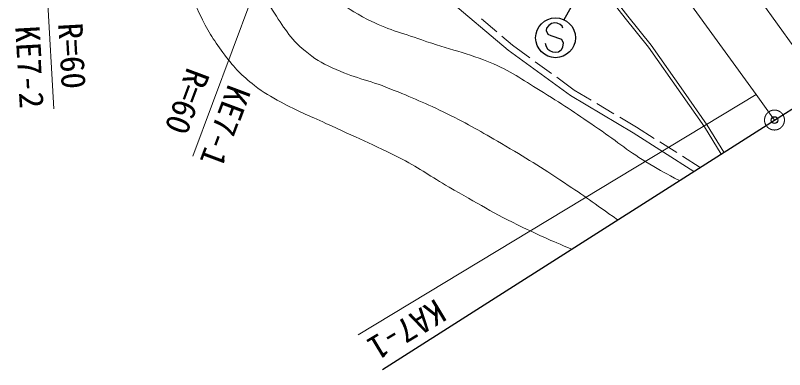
# Model space of a CAD drawing. Units: millimetres, scale not verified. Extents: x 40000 to 680000, y 20000 to 380000.
# Drawn here: x 291607 to 349535, y 244490 to 271156 of the extents above; entities that cross this region are included whole.
import ezdxf
from ezdxf.enums import TextEntityAlignment as Align

# ---------------------------------------------------------------- set-up
doc = ezdxf.new("R2010")
doc.units = ezdxf.units.MM
doc.header["$LTSCALE"] = 1000
doc.header["$PDMODE"] = 32
doc.header["$PDSIZE"] = 500
doc.linetypes.add('CHAIN', pattern=[18.5, 12, -1.5, 3.5, -1.5])
for name, color, linetype, lineweight in [('M-BMK', 2, 'CHAIN', 13), ('M-BMK-OTRS', 5, 'Continuous', 25), ('M-STR-HTXT', 7, 'Continuous', 13), ('M-STR-STRC', 7, 'Continuous', 25), ('M-WORK', 1, 'Continuous', 13)]:
    doc.layers.add(name, color=color, linetype=linetype, lineweight=lineweight)
doc.layers.add('M-OTRS', color=6, linetype='Continuous')
doc.styles.add('ＭＳ ゴシック', font='')
doc.styles.get('ＭＳ ゴシック').set_extended_font_data('MS Gothic')

msp = doc.modelspace()

# ---------------------------------------------------------------- linework, layer by layer
at = {"layer": 'M-BMK'}
for q in [(341336, 273540), (348772, 263277)]:
    msp.add_line((347397, 265193), q, dxfattribs=at)
msp.add_circle((348772, 263277), 750, dxfattribs=at)
at = {"layer": 'M-BMK-OTRS'}
for p, q in [((348772, 263277), (378302, 282064)), ((319242, 244490), (348772, 263277))]:
    msp.add_line(p, q, dxfattribs=at)
at = {"layer": 'M-OTRS'}
msp.add_point((348772, 263277), dxfattribs=at)
at = {"layer": 'M-STR-HTXT'}
for p, q in [((292539, 299055), (294504, 264110)), ((317243, 293342), (304963, 260567)), ((347397, 265193), (317432, 247106))]:
    msp.add_line(p, q, dxfattribs=at)
at = {"layer": 'M-STR-STRC'}
for p, q in [((334895, 274347), (332921, 270825)), ((331985, 270544), (331788, 270405)), ((332234, 270595), (331985, 270544)), ((332407, 270570), (332234, 270595)), ((332624, 270462), (332407, 270570)), ((331596, 270196), (331572, 270026)), ((331572, 270026), (331701, 269753)), ((331788, 270405), (331596, 270196)), ((332789, 270350), (332624, 270462)), ((332840, 270183), (332789, 270350)), ((331701, 269753), (331927, 269643)), ((331927, 269643), (332726, 269361)), ((331577, 268864), (331518, 269029)), ((331703, 268598), (331577, 268864)), ((332726, 269361), (332846, 269102)), ((332846, 269102), (332802, 268761)), ((331858, 268487), (331703, 268598)), ((332077, 268375), (331858, 268487)), ((332258, 268350), (332077, 268375)), ((332509, 268393), (332258, 268350)), ((332696, 268537), (332509, 268393)), ((332802, 268761), (332696, 268537))]:
    msp.add_line(p, q, dxfattribs=at)
msp.add_circle((332283, 269468), 1500, dxfattribs=at)
at = {"layer": 'M-WORK'}
for p, q in [((336338, 272885), (337736, 271097)), ((323671, 272806), (328725, 268527)), ((336146, 272724), (337539, 270942)), ((347759, 272213), (350237, 268776)), ((326707, 270891), (327852, 269922)), ((337539, 270942), (339288, 268756)), ((337736, 271097), (339488, 268906)), ((328234, 269599), (329034, 268921)), ((329034, 268921), (330353, 267964)), ((339488, 268906), (341927, 265455)), ((328725, 268527), (333420, 265120)), ((339288, 268756), (341722, 265311)), ((330758, 267670), (331972, 266789)), ((332377, 266495), (333696, 265538)), ((333696, 265538), (334967, 264780)), ((341927, 265455), (343703, 262897)), ((333420, 265120), (338123, 262314)), ((341722, 265311), (343494, 262761)), ((335396, 264523), (336684, 263755)), ((337114, 263499), (338385, 262740)), ((338385, 262740), (339721, 261895)), ((343494, 262761), (344746, 260720)), ((343703, 262897), (344959, 260851)), ((338123, 262314), (342703, 259416)), ((340143, 261628), (341411, 260825)), ((341833, 260558), (343169, 259712))]:
    msp.add_line(p, q, dxfattribs=at)
for points, knots in [([(306528, 287753), (307202, 286524), (307372, 286208), (307903, 285213), (308649, 283815), (309061, 283029), (309777, 281616), (310469, 280251), (310775, 279444), (311509, 278100), (312065, 277080), (312336, 276476), (313027, 275542), (313949, 274297), (314425, 273529), (315611, 272532), (316513, 271774), (317068, 271392), (318116, 270854), (319639, 270071), (320606, 269884), (322218, 269308), (324307, 268563), (325566, 268380), (327600, 267497), (329160, 266819), (329930, 266224), (331383, 265339), (333032, 264335), (333912, 263702), (335512, 262622), (337031, 261595), (337796, 260889), (339375, 259957), (340236, 259450), (340539, 259272), (341616, 258724)], [0, 0, 0, 0, 1, 1, 1, 2, 2, 2, 3, 3, 3, 4, 4, 4, 5, 5, 5, 6, 6, 6, 7, 7, 7, 8, 8, 8, 9, 9, 9, 10, 10, 10, 11, 11, 11, 12, 12, 12, 12]), ([(302172, 286868), (303480, 284988), (303845, 284476), (304830, 282887), (305678, 281519), (306142, 280745), (306908, 279330), (307803, 277679), (308150, 276676), (309026, 275014), (309750, 273642), (310124, 272851), (310971, 271551), (311807, 270267), (312249, 269474), (313422, 268487), (314145, 267880), (314619, 267610), (315473, 267209), (317106, 266442), (318144, 266315), (319816, 265637), (321521, 264945), (322478, 264554), (324132, 263745), (325763, 262948), (326639, 262423), (328208, 261508), (330093, 260407), (331131, 259758), (332950, 258550), (334538, 257496), (335055, 257129), (336954, 255758)], [0, 0, 0, 0, 1, 1, 1, 2, 2, 2, 3, 3, 3, 4, 4, 4, 5, 5, 5, 6, 6, 6, 7, 7, 7, 8, 8, 8, 9, 9, 9, 10, 10, 10, 11, 11, 11, 11]), ([(333501, 253562), (331738, 254292), (331248, 254518), (329833, 255194), (327597, 256262), (326423, 257015), (324265, 258231), (322862, 259021), (322153, 259600), (320722, 260335), (318523, 261465), (317230, 261973), (314994, 263026), (313672, 263649), (312891, 263919), (311610, 264625), (310804, 265069), (310337, 265308), (309612, 265877), (308628, 266649), (308123, 267166), (307374, 268168), (306583, 269227), (306179, 269861), (305590, 271045), (304712, 272808), (304465, 273905), (303805, 275760), (303242, 277342), (303045, 278269), (302446, 279836), (302053, 280863), (301843, 281454), (301274, 282394), (300935, 282953), (300664, 283212), (300261, 283726), (299521, 284671), (299250, 284965), (298282, 286078)], [0, 0, 0, 0, 1, 1, 1, 2, 2, 2, 3, 3, 3, 4, 4, 4, 5, 5, 5, 6, 6, 6, 7, 7, 7, 8, 8, 8, 9, 9, 9, 10, 10, 10, 11, 11, 11, 12, 12, 12, 13, 13, 13, 13])]:
    msp.add_open_spline(points, degree=3, knots=knots, dxfattribs=at)

# ---------------------------------------------------------------- texts
at = {"layer": 'M-STR-HTXT', "style": 'ＭＳ ゴシック'}
for s, rotation, p in [('KE7-2', 273.22, (292687, 267270)), ('R=60', 273.22, (295884, 268109)), ('R=60', 249.461, (304546, 264670)), ('KE7-1', 249.461, (307423, 262812)), ('KA7-1', 211.116, (321080, 247482))]:
    msp.add_text(s, height=1833, rotation=rotation, dxfattribs=at).set_placement(p, align=Align.MIDDLE_CENTER)

doc.saveas('drawing.dxf')
